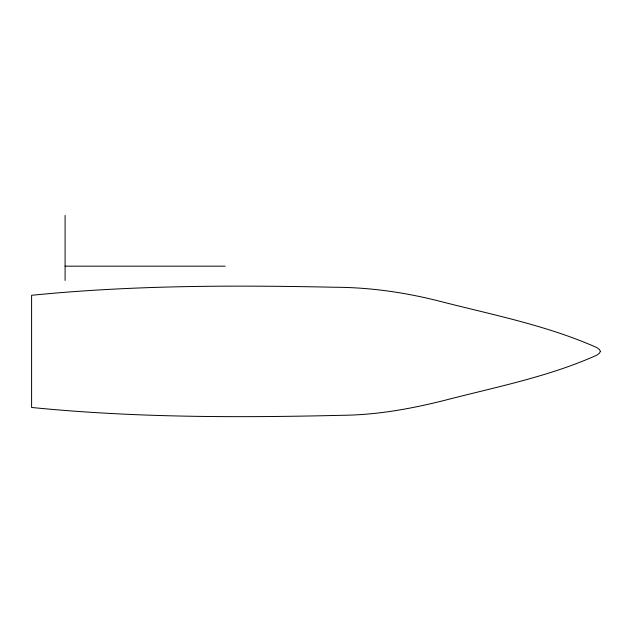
<?xml version="1.0" encoding="UTF-8"?>
<svg xmlns="http://www.w3.org/2000/svg" width="632" height="632" viewBox="0 0 632 632"><rect width="100%" height="100%" fill="white"/><g stroke="black" fill="none" stroke-linecap="round" stroke-linejoin="round"><path stroke-width="0.95" d="M65.096 266.167L225.15 266.167M65.096 215.425L65.096 280.442M600.4 351.384L599.468 353.114A8.682 8.682 0 0 1 598.804 353.73L597.366 354.781A26.323 26.323 0 0 1 596.466 355.342C547.478 377.193 494.113 387.4 442.384 400.917C409.718 409.015 376.38 414.955 342.631 415.287C238.928 417.76 134.916 417.792 31.6 407.466L31.6 295.294C132.349 285.182 233.761 285.119 334.905 287.252C369.846 287.394 404.575 292.355 438.418 300.911C491.506 314.602 546.182 325.148 596.466 347.418A26.323 26.323 0 0 1 597.366 347.987L598.804 349.038A8.682 8.682 0 0 1 599.476 349.646L600.4 351.384"/></g></svg>
